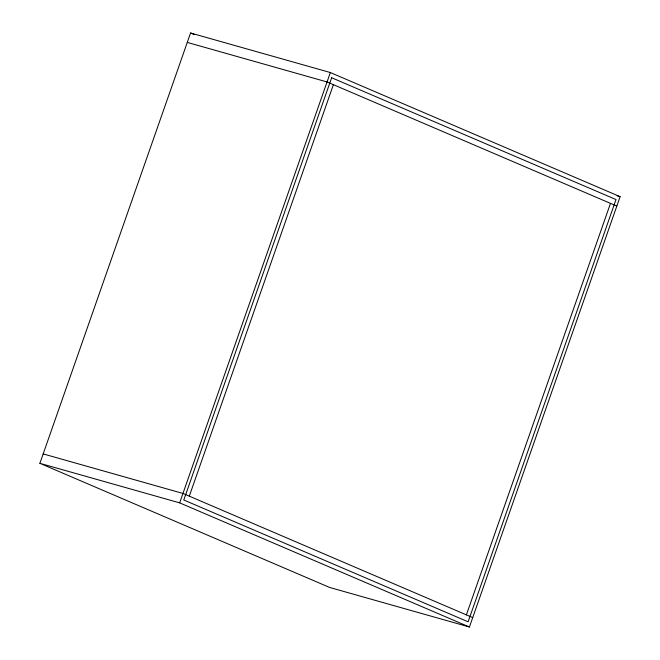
<?xml version="1.0" encoding="UTF-8"?>
<svg xmlns="http://www.w3.org/2000/svg" width="660" height="660" viewBox="0 0 660 660"><rect width="100%" height="100%" fill="white"/><g stroke="black" fill="none" stroke-linecap="round" stroke-linejoin="round"><path stroke-width="0.99" d="M39.88 463.32L190.575 33L330.355 72.542L620.119 196.68L469.425 627L329.645 587.458L39.88 463.32L179.66 502.862L469.425 627M179.66 502.862L330.355 72.542M189.296 496.163L333.399 84.67M466.381 614.872L610.483 203.379M187.275 42.413L327.063 81.956L616.828 206.093M617.149 195.838L620.119 196.68M43.172 453.907L182.96 493.449L472.725 617.587M190.575 33L194.362 34.625M331.658 77.74L183.793 499.991L468.121 621.803L615.994 199.551L331.658 77.74"/></g></svg>
